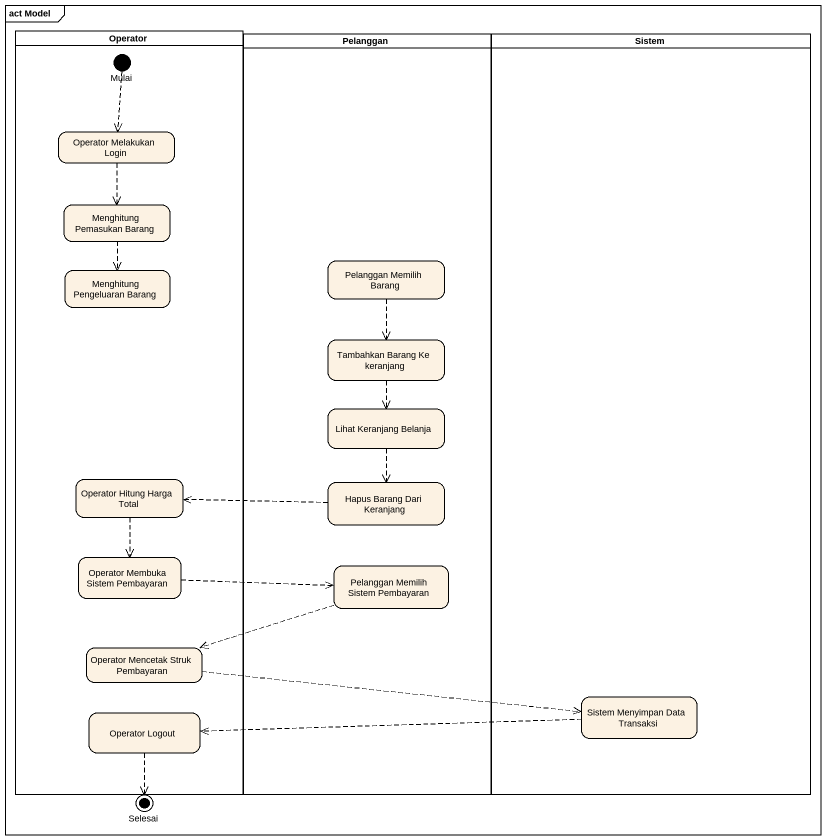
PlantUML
@startuml
mainframe act Model
hide empty description
state Operator <<partition>> {
  state Mulai <<start>>
  state "Operator Melakukan Login" as Operator_Melakukan_Login
  state "Menghitung Pemasukan Barang" as Menghitung_Pemasukan_Barang
  state "Menghitung Pengeluaran Barang" as Menghitung_Pengeluaran
  state "Operator Hitung Harga Total" as Operator_Hitung_Harga_Total
  state "Operator Membuka Sistem Pembayaran" as Operator_Membuka_Sistem
  state "Operator Mencetak Struk Pembayaran" as Operator_Mencetak_Struk
  state "Operator Logout" as Operator_Logout
}
state Pelanggan <<partition>> {
  state "Pelanggan Memilih Barang" as Pelanggan_Memilih_Barang
  state "Tambahkan Barang Ke keranjang" as Tambahkan_Barang_Ke
  state "Lihat Keranjang Belanja" as Lihat_Keranjang_Belanja
  state "Hapus Barang Dari Keranjang" as Hapus_Barang_Dari_Keranjang
  state "Pelanggan Memilih Sistem Pembayaran" as Pelanggan_Memilih_Sistem
}
state Sistem <<partition>> {
  state "Sistem Menyimpan Data Transaksi" as Sistem_Menyimpan_Data
}
state Selesai <<end>>
Mulai -[dashed]-> Operator_Melakukan_Login
Operator_Melakukan_Login -[dashed]-> Menghitung_Pemasukan_Barang
Menghitung_Pemasukan_Barang -[dashed]-> Menghitung_Pengeluaran
Pelanggan_Memilih_Barang -[dashed]-> Tambahkan_Barang_Ke
Tambahkan_Barang_Ke -[dashed]-> Lihat_Keranjang_Belanja
Lihat_Keranjang_Belanja -[dashed]-> Hapus_Barang_Dari_Keranjang
Operator_Hitung_Harga_Total -[dashed]-> Operator_Membuka_Sistem
Hapus_Barang_Dari_Keranjang -left[dashed]-> Operator_Hitung_Harga_Total
Operator_Membuka_Sistem -right[dashed]-> Pelanggan_Memilih_Sistem
Pelanggan_Memilih_Sistem -left[dashed]-> Operator_Mencetak_Struk
Operator_Mencetak_Struk -right[dashed]-> Sistem_Menyimpan_Data
Sistem_Menyimpan_Data -left[dashed]-> Operator_Logout
Operator_Logout -[dashed]-> Selesai
@enduml
